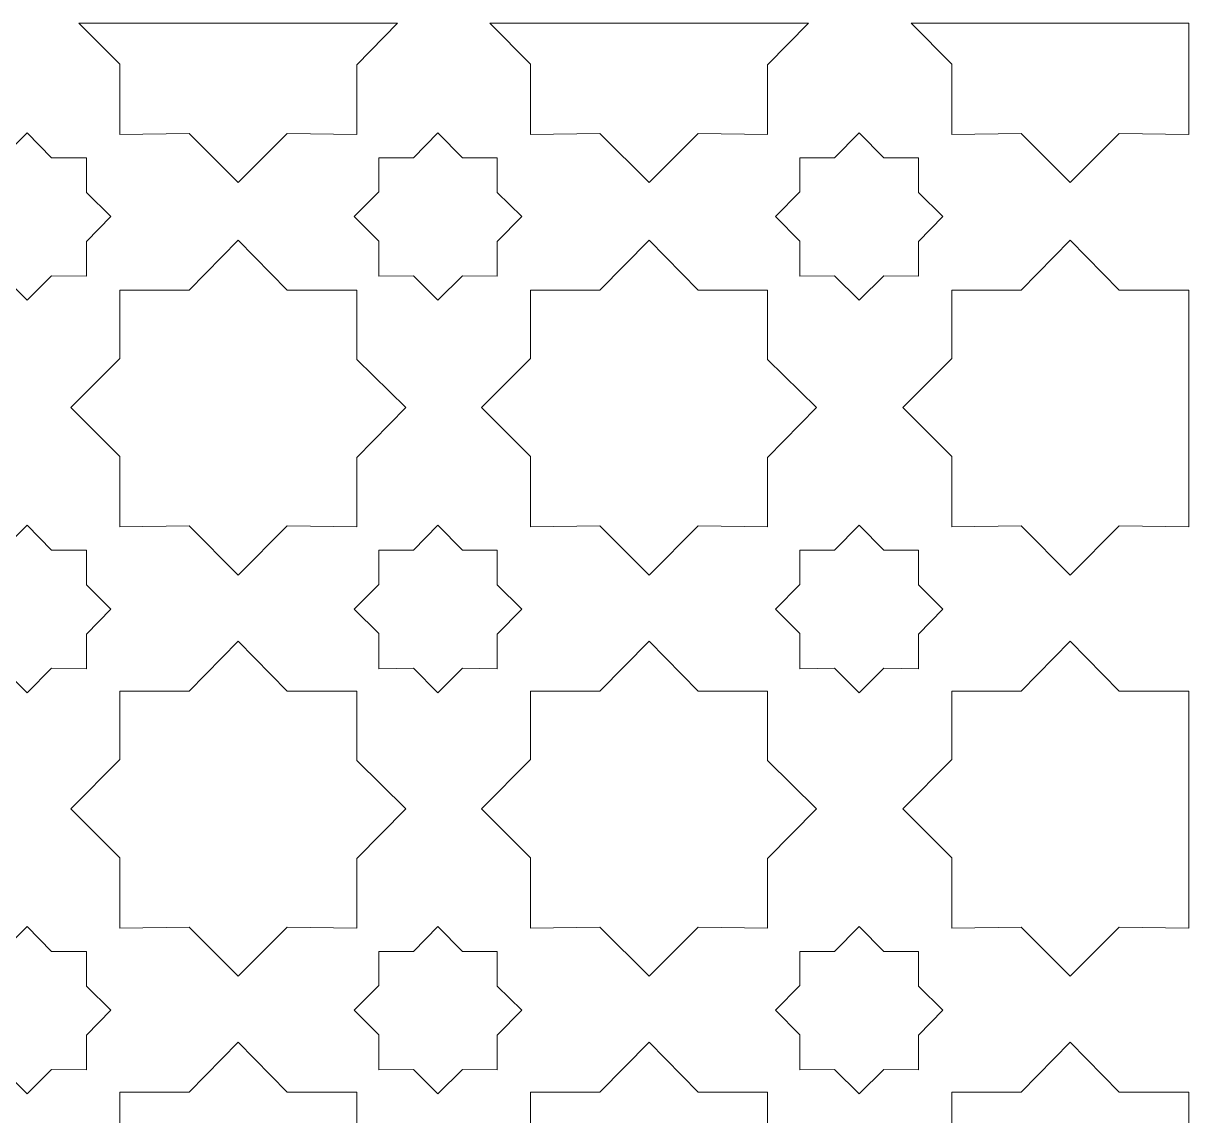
# Model space of a CAD drawing. Header units: centimetres. Extents: x -82 to 82, y -124 to 124.
# Drawn here: x 47.98 to 82.41, y 91.33 to 123.62 of the extents above; entities that cross this region are included whole.
import ezdxf

# ---------------------------------------------------------------- set-up
doc = ezdxf.new("R2010")
doc.units = ezdxf.units.CM
doc.header["$MEASUREMENT"] = 0
doc.layers.add('layer 1', color=7, linetype='Continuous')

msp = doc.modelspace()

# ---------------------------------------------------------------- linework, layer by layer
at = {"layer": 'layer 1', "color": 240, "lineweight": 9}
for points, knots in [([(59.03684, 123.6168), (59.03684, 123.6168), (57.8278, 122.38492), (57.8278, 122.38492), (57.8278, 122.38492), (57.8278, 122.38492), (57.8278, 120.33471), (57.8278, 120.33471), (57.8278, 120.33471), (57.8278, 120.33471), (55.77763, 120.36209), (55.77763, 120.36209), (55.77763, 120.36209), (55.77763, 120.36209), (54.32781, 118.91232), (54.32781, 118.91232), (54.32781, 118.91232), (54.32781, 118.91232), (52.87803, 120.3621), (52.87803, 120.3621), (52.87803, 120.3621), (52.87803, 120.3621), (50.8278, 120.33471), (50.8278, 120.33471), (50.8278, 120.33471), (50.8278, 120.33471), (50.8278, 122.41233), (50.8278, 122.41233), (50.8278, 122.41233), (50.8278, 122.41233), (49.62332, 123.61681), (49.62332, 123.61681), (49.62332, 123.61681), (49.62332, 123.61681), (59.03684, 123.6168), (59.03684, 123.6168)], [0, 0, 0, 0, 0.1, 0.1, 0.1, 0.1, 0.2, 0.2, 0.2, 0.2, 0.3, 0.3, 0.3, 0.3, 0.4, 0.4, 0.4, 0.4, 0.5, 0.5, 0.5, 0.5, 0.6, 0.6, 0.6, 0.6, 0.7, 0.7, 0.7, 0.7, 0.8, 0.8, 0.8, 0.8, 1, 1, 1, 1]), ([(71.17484, 123.6168), (71.17484, 123.6168), (69.9658, 122.38492), (69.9658, 122.38492), (69.9658, 122.38492), (69.9658, 122.38492), (69.9658, 120.33471), (69.9658, 120.33471), (69.9658, 120.33471), (69.9658, 120.33471), (67.91563, 120.36209), (67.91563, 120.36209), (67.91563, 120.36209), (67.91563, 120.36209), (66.46581, 118.91232), (66.46581, 118.91232), (66.46581, 118.91232), (66.46581, 118.91232), (65.01603, 120.3621), (65.01603, 120.3621), (65.01603, 120.3621), (65.01603, 120.3621), (62.9658, 120.33471), (62.9658, 120.33471), (62.9658, 120.33471), (62.9658, 120.33471), (62.9658, 122.41233), (62.9658, 122.41233), (62.9658, 122.41233), (62.9658, 122.41233), (61.76132, 123.6168), (61.76132, 123.6168), (61.76132, 123.6168), (61.76132, 123.6168), (71.17484, 123.6168), (71.17484, 123.6168)], [0, 0, 0, 0, 0.1, 0.1, 0.1, 0.1, 0.2, 0.2, 0.2, 0.2, 0.3, 0.3, 0.3, 0.3, 0.4, 0.4, 0.4, 0.4, 0.5, 0.5, 0.5, 0.5, 0.6, 0.6, 0.6, 0.6, 0.7, 0.7, 0.7, 0.7, 0.8, 0.8, 0.8, 0.8, 1, 1, 1, 1]), ([(82.4118, 120.33471), (82.4118, 120.33471), (80.36163, 120.36209), (80.36163, 120.36209), (80.36163, 120.36209), (80.36163, 120.36209), (78.91181, 118.91232), (78.91181, 118.91232), (78.91181, 118.91232), (78.91181, 118.91232), (77.46203, 120.3621), (77.46203, 120.3621), (77.46203, 120.3621), (77.46203, 120.3621), (75.4118, 120.33471), (75.4118, 120.33471), (75.4118, 120.33471), (75.4118, 120.33471), (75.4118, 122.41233), (75.4118, 122.41233), (75.4118, 122.41233), (75.4118, 122.41233), (74.20731, 123.6168), (74.20731, 123.6168), (74.20731, 123.6168), (74.20731, 123.6168), (82.41139, 123.61612), (82.41139, 123.61612), (82.41139, 123.61612), (82.41139, 123.61612), (82.4118, 120.33471), (82.4118, 120.33471)], [0, 0, 0, 0, 0.11111111, 0.11111111, 0.11111111, 0.11111111, 0.22222222, 0.22222222, 0.22222222, 0.22222222, 0.33333333, 0.33333333, 0.33333333, 0.33333333, 0.44444444, 0.44444444, 0.44444444, 0.44444444, 0.55555556, 0.55555556, 0.55555556, 0.55555556, 0.66666667, 0.66666667, 0.66666667, 0.66666667, 0.77777778, 0.77777778, 0.77777778, 0.77777778, 1, 1, 1, 1]), ([(46.34043, 118.63196), (46.34043, 118.63196), (46.34043, 119.64347), (46.34043, 119.64347), (46.34043, 119.64347), (46.34043, 119.64347), (47.36564, 119.64347), (47.36564, 119.64347), (47.36564, 119.64347), (47.36564, 119.64347), (48.09052, 120.38206), (48.09052, 120.38206), (48.09052, 120.38206), (48.09052, 120.38206), (48.81542, 119.64347), (48.81542, 119.64347), (48.81542, 119.64347), (48.81542, 119.64347), (49.84061, 119.64347), (49.84061, 119.64347), (49.84061, 119.64347), (49.84061, 119.64347), (49.84061, 118.61828), (49.84061, 118.61828), (49.84061, 118.61828), (49.84061, 118.61828), (50.56553, 117.90706), (50.56553, 117.90706), (50.56553, 117.90706), (50.56553, 117.90706), (49.84061, 117.16845), (49.84061, 117.16845), (49.84061, 117.16845), (49.84061, 117.16845), (49.84061, 116.14329), (49.84061, 116.14329), (49.84061, 116.14329), (49.84061, 116.14329), (48.81547, 116.15698), (48.81547, 116.15698), (48.81547, 116.15698), (48.81547, 116.15698), (48.09052, 115.43206), (48.09052, 115.43206), (48.09052, 115.43206), (48.09052, 115.43206), (47.3656, 116.15699), (47.3656, 116.15699), (47.3656, 116.15699), (47.3656, 116.15699), (46.34043, 116.14329), (46.34043, 116.14329), (46.34043, 116.14329), (46.34043, 116.14329), (46.34043, 117.18216), (46.34043, 117.18216), (46.34043, 117.18216), (46.34043, 117.18216), (45.61553, 117.90706), (45.61553, 117.90706), (45.61553, 117.90706), (45.61553, 117.90706), (46.34043, 118.63196), (46.34043, 118.63196)], [0, 0, 0, 0, 0.05882353, 0.05882353, 0.05882353, 0.05882353, 0.11764706, 0.11764706, 0.11764706, 0.11764706, 0.17647059, 0.17647059, 0.17647059, 0.17647059, 0.23529412, 0.23529412, 0.23529412, 0.23529412, 0.29411765, 0.29411765, 0.29411765, 0.29411765, 0.35294118, 0.35294118, 0.35294118, 0.35294118, 0.41176471, 0.41176471, 0.41176471, 0.41176471, 0.47058824, 0.47058824, 0.47058824, 0.47058824, 0.52941176, 0.52941176, 0.52941176, 0.52941176, 0.58823529, 0.58823529, 0.58823529, 0.58823529, 0.64705882, 0.64705882, 0.64705882, 0.64705882, 0.70588235, 0.70588235, 0.70588235, 0.70588235, 0.76470588, 0.76470588, 0.76470588, 0.76470588, 0.82352941, 0.82352941, 0.82352941, 0.82352941, 0.88235294, 0.88235294, 0.88235294, 0.88235294, 1, 1, 1, 1]), ([(58.47843, 118.63196), (58.47843, 118.63196), (58.47843, 119.64347), (58.47843, 119.64347), (58.47843, 119.64347), (58.47843, 119.64347), (59.50364, 119.64347), (59.50364, 119.64347), (59.50364, 119.64347), (59.50364, 119.64347), (60.22852, 120.38206), (60.22852, 120.38206), (60.22852, 120.38206), (60.22852, 120.38206), (60.95342, 119.64347), (60.95342, 119.64347), (60.95342, 119.64347), (60.95342, 119.64347), (61.97861, 119.64347), (61.97861, 119.64347), (61.97861, 119.64347), (61.97861, 119.64347), (61.97861, 118.61828), (61.97861, 118.61828), (61.97861, 118.61828), (61.97861, 118.61828), (62.70353, 117.90706), (62.70353, 117.90706), (62.70353, 117.90706), (62.70353, 117.90706), (61.97861, 117.16845), (61.97861, 117.16845), (61.97861, 117.16845), (61.97861, 117.16845), (61.97861, 116.14329), (61.97861, 116.14329), (61.97861, 116.14329), (61.97861, 116.14329), (60.95347, 116.15698), (60.95347, 116.15698), (60.95347, 116.15698), (60.95347, 116.15698), (60.22852, 115.43206), (60.22852, 115.43206), (60.22852, 115.43206), (60.22852, 115.43206), (59.5036, 116.15699), (59.5036, 116.15699), (59.5036, 116.15699), (59.5036, 116.15699), (58.47843, 116.14329), (58.47843, 116.14329), (58.47843, 116.14329), (58.47843, 116.14329), (58.47843, 117.18216), (58.47843, 117.18216), (58.47843, 117.18216), (58.47843, 117.18216), (57.75353, 117.90706), (57.75353, 117.90706), (57.75353, 117.90706), (57.75353, 117.90706), (58.47843, 118.63196), (58.47843, 118.63196)], [0, 0, 0, 0, 0.05882353, 0.05882353, 0.05882353, 0.05882353, 0.11764706, 0.11764706, 0.11764706, 0.11764706, 0.17647059, 0.17647059, 0.17647059, 0.17647059, 0.23529412, 0.23529412, 0.23529412, 0.23529412, 0.29411765, 0.29411765, 0.29411765, 0.29411765, 0.35294118, 0.35294118, 0.35294118, 0.35294118, 0.41176471, 0.41176471, 0.41176471, 0.41176471, 0.47058824, 0.47058824, 0.47058824, 0.47058824, 0.52941176, 0.52941176, 0.52941176, 0.52941176, 0.58823529, 0.58823529, 0.58823529, 0.58823529, 0.64705882, 0.64705882, 0.64705882, 0.64705882, 0.70588235, 0.70588235, 0.70588235, 0.70588235, 0.76470588, 0.76470588, 0.76470588, 0.76470588, 0.82352941, 0.82352941, 0.82352941, 0.82352941, 0.88235294, 0.88235294, 0.88235294, 0.88235294, 1, 1, 1, 1]), ([(70.92443, 118.63196), (70.92443, 118.63196), (70.92443, 119.64347), (70.92443, 119.64347), (70.92443, 119.64347), (70.92443, 119.64347), (71.94964, 119.64347), (71.94964, 119.64347), (71.94964, 119.64347), (71.94964, 119.64347), (72.67452, 120.38206), (72.67452, 120.38206), (72.67452, 120.38206), (72.67452, 120.38206), (73.39942, 119.64347), (73.39942, 119.64347), (73.39942, 119.64347), (73.39942, 119.64347), (74.42461, 119.64347), (74.42461, 119.64347), (74.42461, 119.64347), (74.42461, 119.64347), (74.42461, 118.61828), (74.42461, 118.61828), (74.42461, 118.61828), (74.42461, 118.61828), (75.14953, 117.90706), (75.14953, 117.90706), (75.14953, 117.90706), (75.14953, 117.90706), (74.42461, 117.16845), (74.42461, 117.16845), (74.42461, 117.16845), (74.42461, 117.16845), (74.42461, 116.14329), (74.42461, 116.14329), (74.42461, 116.14329), (74.42461, 116.14329), (73.39947, 116.15698), (73.39947, 116.15698), (73.39947, 116.15698), (73.39947, 116.15698), (72.67452, 115.43206), (72.67452, 115.43206), (72.67452, 115.43206), (72.67452, 115.43206), (71.9496, 116.15699), (71.9496, 116.15699), (71.9496, 116.15699), (71.9496, 116.15699), (70.92443, 116.14329), (70.92443, 116.14329), (70.92443, 116.14329), (70.92443, 116.14329), (70.92443, 117.18216), (70.92443, 117.18216), (70.92443, 117.18216), (70.92443, 117.18216), (70.19953, 117.90706), (70.19953, 117.90706), (70.19953, 117.90706), (70.19953, 117.90706), (70.92443, 118.63196), (70.92443, 118.63196)], [0, 0, 0, 0, 0.05882353, 0.05882353, 0.05882353, 0.05882353, 0.11764706, 0.11764706, 0.11764706, 0.11764706, 0.17647059, 0.17647059, 0.17647059, 0.17647059, 0.23529412, 0.23529412, 0.23529412, 0.23529412, 0.29411765, 0.29411765, 0.29411765, 0.29411765, 0.35294118, 0.35294118, 0.35294118, 0.35294118, 0.41176471, 0.41176471, 0.41176471, 0.41176471, 0.47058824, 0.47058824, 0.47058824, 0.47058824, 0.52941176, 0.52941176, 0.52941176, 0.52941176, 0.58823529, 0.58823529, 0.58823529, 0.58823529, 0.64705882, 0.64705882, 0.64705882, 0.64705882, 0.70588235, 0.70588235, 0.70588235, 0.70588235, 0.76470588, 0.76470588, 0.76470588, 0.76470588, 0.82352941, 0.82352941, 0.82352941, 0.82352941, 0.88235294, 0.88235294, 0.88235294, 0.88235294, 1, 1, 1, 1]), ([(50.82781, 113.71009), (50.82781, 113.71009), (50.8278, 115.73301), (50.8278, 115.73301), (50.8278, 115.73301), (50.8278, 115.73301), (52.87811, 115.73301), (52.87811, 115.73301), (52.87811, 115.73301), (52.87811, 115.73301), (54.32781, 117.21011), (54.32781, 117.21011), (54.32781, 117.21011), (54.32781, 117.21011), (55.77752, 115.73301), (55.77752, 115.73301), (55.77752, 115.73301), (55.77752, 115.73301), (57.8278, 115.73301), (57.8278, 115.73301), (57.8278, 115.73301), (57.8278, 115.73301), (57.8278, 113.68273), (57.8278, 113.68273), (57.8278, 113.68273), (57.8278, 113.68273), (59.27756, 112.26036), (59.27756, 112.26036), (59.27756, 112.26036), (59.27756, 112.26036), (57.8278, 110.78322), (57.8278, 110.78322), (57.8278, 110.78322), (57.8278, 110.78322), (57.8278, 108.73301), (57.8278, 108.73301), (57.8278, 108.73301), (57.8278, 108.73301), (55.77763, 108.76039), (55.77763, 108.76039), (55.77763, 108.76039), (55.77763, 108.76039), (54.32781, 107.31062), (54.32781, 107.31062), (54.32781, 107.31062), (54.32781, 107.31062), (52.87803, 108.7604), (52.87803, 108.7604), (52.87803, 108.7604), (52.87803, 108.7604), (50.8278, 108.73301), (50.8278, 108.73301), (50.8278, 108.73301), (50.8278, 108.73301), (50.8278, 110.81063), (50.8278, 110.81063), (50.8278, 110.81063), (50.8278, 110.81063), (49.37807, 112.26036), (49.37807, 112.26036), (49.37807, 112.26036), (49.37807, 112.26036), (50.82781, 113.71009), (50.82781, 113.71009)], [0, 0, 0, 0, 0.05882353, 0.05882353, 0.05882353, 0.05882353, 0.11764706, 0.11764706, 0.11764706, 0.11764706, 0.17647059, 0.17647059, 0.17647059, 0.17647059, 0.23529412, 0.23529412, 0.23529412, 0.23529412, 0.29411765, 0.29411765, 0.29411765, 0.29411765, 0.35294118, 0.35294118, 0.35294118, 0.35294118, 0.41176471, 0.41176471, 0.41176471, 0.41176471, 0.47058824, 0.47058824, 0.47058824, 0.47058824, 0.52941176, 0.52941176, 0.52941176, 0.52941176, 0.58823529, 0.58823529, 0.58823529, 0.58823529, 0.64705882, 0.64705882, 0.64705882, 0.64705882, 0.70588235, 0.70588235, 0.70588235, 0.70588235, 0.76470588, 0.76470588, 0.76470588, 0.76470588, 0.82352941, 0.82352941, 0.82352941, 0.82352941, 0.88235294, 0.88235294, 0.88235294, 0.88235294, 1, 1, 1, 1]), ([(62.96581, 113.71009), (62.96581, 113.71009), (62.9658, 115.73301), (62.9658, 115.73301), (62.9658, 115.73301), (62.9658, 115.73301), (65.01611, 115.73301), (65.01611, 115.73301), (65.01611, 115.73301), (65.01611, 115.73301), (66.46581, 117.21011), (66.46581, 117.21011), (66.46581, 117.21011), (66.46581, 117.21011), (67.91552, 115.73301), (67.91552, 115.73301), (67.91552, 115.73301), (67.91552, 115.73301), (69.9658, 115.73301), (69.9658, 115.73301), (69.9658, 115.73301), (69.9658, 115.73301), (69.9658, 113.68273), (69.9658, 113.68273), (69.9658, 113.68273), (69.9658, 113.68273), (71.41556, 112.26036), (71.41556, 112.26036), (71.41556, 112.26036), (71.41556, 112.26036), (69.9658, 110.78322), (69.9658, 110.78322), (69.9658, 110.78322), (69.9658, 110.78322), (69.9658, 108.73301), (69.9658, 108.73301), (69.9658, 108.73301), (69.9658, 108.73301), (67.91563, 108.76039), (67.91563, 108.76039), (67.91563, 108.76039), (67.91563, 108.76039), (66.46581, 107.31062), (66.46581, 107.31062), (66.46581, 107.31062), (66.46581, 107.31062), (65.01603, 108.7604), (65.01603, 108.7604), (65.01603, 108.7604), (65.01603, 108.7604), (62.9658, 108.73301), (62.9658, 108.73301), (62.9658, 108.73301), (62.9658, 108.73301), (62.9658, 110.81063), (62.9658, 110.81063), (62.9658, 110.81063), (62.9658, 110.81063), (61.51607, 112.26036), (61.51607, 112.26036), (61.51607, 112.26036), (61.51607, 112.26036), (62.96581, 113.71009), (62.96581, 113.71009)], [0, 0, 0, 0, 0.05882353, 0.05882353, 0.05882353, 0.05882353, 0.11764706, 0.11764706, 0.11764706, 0.11764706, 0.17647059, 0.17647059, 0.17647059, 0.17647059, 0.23529412, 0.23529412, 0.23529412, 0.23529412, 0.29411765, 0.29411765, 0.29411765, 0.29411765, 0.35294118, 0.35294118, 0.35294118, 0.35294118, 0.41176471, 0.41176471, 0.41176471, 0.41176471, 0.47058824, 0.47058824, 0.47058824, 0.47058824, 0.52941176, 0.52941176, 0.52941176, 0.52941176, 0.58823529, 0.58823529, 0.58823529, 0.58823529, 0.64705882, 0.64705882, 0.64705882, 0.64705882, 0.70588235, 0.70588235, 0.70588235, 0.70588235, 0.76470588, 0.76470588, 0.76470588, 0.76470588, 0.82352941, 0.82352941, 0.82352941, 0.82352941, 0.88235294, 0.88235294, 0.88235294, 0.88235294, 1, 1, 1, 1]), ([(82.4118, 108.73301), (82.4118, 108.73301), (80.36163, 108.76039), (80.36163, 108.76039), (80.36163, 108.76039), (80.36163, 108.76039), (78.91181, 107.31062), (78.91181, 107.31062), (78.91181, 107.31062), (78.91181, 107.31062), (77.46203, 108.7604), (77.46203, 108.7604), (77.46203, 108.7604), (77.46203, 108.7604), (75.4118, 108.73301), (75.4118, 108.73301), (75.4118, 108.73301), (75.4118, 108.73301), (75.4118, 110.81063), (75.4118, 110.81063), (75.4118, 110.81063), (75.4118, 110.81063), (73.96207, 112.26036), (73.96207, 112.26036), (73.96207, 112.26036), (73.96207, 112.26036), (75.41181, 113.71009), (75.41181, 113.71009), (75.41181, 113.71009), (75.41181, 113.71009), (75.4118, 115.73301), (75.4118, 115.73301), (75.4118, 115.73301), (75.4118, 115.73301), (77.46211, 115.73301), (77.46211, 115.73301), (77.46211, 115.73301), (77.46211, 115.73301), (78.91181, 117.21011), (78.91181, 117.21011), (78.91181, 117.21011), (78.91181, 117.21011), (80.36152, 115.73301), (80.36152, 115.73301), (80.36152, 115.73301), (80.36152, 115.73301), (82.4118, 115.73301), (82.4118, 115.73301), (82.4118, 115.73301), (82.4118, 115.73301), (82.4118, 108.73301), (82.4118, 108.73301)], [0, 0, 0, 0, 0.07142857, 0.07142857, 0.07142857, 0.07142857, 0.14285714, 0.14285714, 0.14285714, 0.14285714, 0.21428571, 0.21428571, 0.21428571, 0.21428571, 0.28571429, 0.28571429, 0.28571429, 0.28571429, 0.35714286, 0.35714286, 0.35714286, 0.35714286, 0.42857143, 0.42857143, 0.42857143, 0.42857143, 0.5, 0.5, 0.5, 0.5, 0.57142857, 0.57142857, 0.57142857, 0.57142857, 0.64285714, 0.64285714, 0.64285714, 0.64285714, 0.71428571, 0.71428571, 0.71428571, 0.71428571, 0.78571429, 0.78571429, 0.78571429, 0.78571429, 0.85714286, 0.85714286, 0.85714286, 0.85714286, 1, 1, 1, 1]), ([(46.34043, 107.03026), (46.34043, 107.03026), (46.34043, 108.04177), (46.34043, 108.04177), (46.34043, 108.04177), (46.34043, 108.04177), (47.36564, 108.04177), (47.36564, 108.04177), (47.36564, 108.04177), (47.36564, 108.04177), (48.09052, 108.78036), (48.09052, 108.78036), (48.09052, 108.78036), (48.09052, 108.78036), (48.81542, 108.04177), (48.81542, 108.04177), (48.81542, 108.04177), (48.81542, 108.04177), (49.84061, 108.04177), (49.84061, 108.04177), (49.84061, 108.04177), (49.84061, 108.04177), (49.84061, 107.01658), (49.84061, 107.01658), (49.84061, 107.01658), (49.84061, 107.01658), (50.56553, 106.30536), (50.56553, 106.30536), (50.56553, 106.30536), (50.56553, 106.30536), (49.84061, 105.56675), (49.84061, 105.56675), (49.84061, 105.56675), (49.84061, 105.56675), (49.84061, 104.54159), (49.84061, 104.54159), (49.84061, 104.54159), (49.84061, 104.54159), (48.81547, 104.55528), (48.81547, 104.55528), (48.81547, 104.55528), (48.81547, 104.55528), (48.09052, 103.83036), (48.09052, 103.83036), (48.09052, 103.83036), (48.09052, 103.83036), (47.3656, 104.55529), (47.3656, 104.55529), (47.3656, 104.55529), (47.3656, 104.55529), (46.34043, 104.54159), (46.34043, 104.54159), (46.34043, 104.54159), (46.34043, 104.54159), (46.34043, 105.58046), (46.34043, 105.58046), (46.34043, 105.58046), (46.34043, 105.58046), (45.61553, 106.30536), (45.61553, 106.30536), (45.61553, 106.30536), (45.61553, 106.30536), (46.34043, 107.03026), (46.34043, 107.03026)], [0, 0, 0, 0, 0.05882353, 0.05882353, 0.05882353, 0.05882353, 0.11764706, 0.11764706, 0.11764706, 0.11764706, 0.17647059, 0.17647059, 0.17647059, 0.17647059, 0.23529412, 0.23529412, 0.23529412, 0.23529412, 0.29411765, 0.29411765, 0.29411765, 0.29411765, 0.35294118, 0.35294118, 0.35294118, 0.35294118, 0.41176471, 0.41176471, 0.41176471, 0.41176471, 0.47058824, 0.47058824, 0.47058824, 0.47058824, 0.52941176, 0.52941176, 0.52941176, 0.52941176, 0.58823529, 0.58823529, 0.58823529, 0.58823529, 0.64705882, 0.64705882, 0.64705882, 0.64705882, 0.70588235, 0.70588235, 0.70588235, 0.70588235, 0.76470588, 0.76470588, 0.76470588, 0.76470588, 0.82352941, 0.82352941, 0.82352941, 0.82352941, 0.88235294, 0.88235294, 0.88235294, 0.88235294, 1, 1, 1, 1]), ([(58.47843, 107.03026), (58.47843, 107.03026), (58.47843, 108.04177), (58.47843, 108.04177), (58.47843, 108.04177), (58.47843, 108.04177), (59.50364, 108.04177), (59.50364, 108.04177), (59.50364, 108.04177), (59.50364, 108.04177), (60.22852, 108.78036), (60.22852, 108.78036), (60.22852, 108.78036), (60.22852, 108.78036), (60.95342, 108.04177), (60.95342, 108.04177), (60.95342, 108.04177), (60.95342, 108.04177), (61.97861, 108.04177), (61.97861, 108.04177), (61.97861, 108.04177), (61.97861, 108.04177), (61.97861, 107.01658), (61.97861, 107.01658), (61.97861, 107.01658), (61.97861, 107.01658), (62.70353, 106.30536), (62.70353, 106.30536), (62.70353, 106.30536), (62.70353, 106.30536), (61.97861, 105.56675), (61.97861, 105.56675), (61.97861, 105.56675), (61.97861, 105.56675), (61.97861, 104.54159), (61.97861, 104.54159), (61.97861, 104.54159), (61.97861, 104.54159), (60.95347, 104.55528), (60.95347, 104.55528), (60.95347, 104.55528), (60.95347, 104.55528), (60.22852, 103.83036), (60.22852, 103.83036), (60.22852, 103.83036), (60.22852, 103.83036), (59.5036, 104.55529), (59.5036, 104.55529), (59.5036, 104.55529), (59.5036, 104.55529), (58.47843, 104.54159), (58.47843, 104.54159), (58.47843, 104.54159), (58.47843, 104.54159), (58.47843, 105.58046), (58.47843, 105.58046), (58.47843, 105.58046), (58.47843, 105.58046), (57.75353, 106.30536), (57.75353, 106.30536), (57.75353, 106.30536), (57.75353, 106.30536), (58.47843, 107.03026), (58.47843, 107.03026)], [0, 0, 0, 0, 0.05882353, 0.05882353, 0.05882353, 0.05882353, 0.11764706, 0.11764706, 0.11764706, 0.11764706, 0.17647059, 0.17647059, 0.17647059, 0.17647059, 0.23529412, 0.23529412, 0.23529412, 0.23529412, 0.29411765, 0.29411765, 0.29411765, 0.29411765, 0.35294118, 0.35294118, 0.35294118, 0.35294118, 0.41176471, 0.41176471, 0.41176471, 0.41176471, 0.47058824, 0.47058824, 0.47058824, 0.47058824, 0.52941176, 0.52941176, 0.52941176, 0.52941176, 0.58823529, 0.58823529, 0.58823529, 0.58823529, 0.64705882, 0.64705882, 0.64705882, 0.64705882, 0.70588235, 0.70588235, 0.70588235, 0.70588235, 0.76470588, 0.76470588, 0.76470588, 0.76470588, 0.82352941, 0.82352941, 0.82352941, 0.82352941, 0.88235294, 0.88235294, 0.88235294, 0.88235294, 1, 1, 1, 1]), ([(70.92443, 107.03026), (70.92443, 107.03026), (70.92443, 108.04177), (70.92443, 108.04177), (70.92443, 108.04177), (70.92443, 108.04177), (71.94964, 108.04177), (71.94964, 108.04177), (71.94964, 108.04177), (71.94964, 108.04177), (72.67452, 108.78036), (72.67452, 108.78036), (72.67452, 108.78036), (72.67452, 108.78036), (73.39942, 108.04177), (73.39942, 108.04177), (73.39942, 108.04177), (73.39942, 108.04177), (74.42461, 108.04177), (74.42461, 108.04177), (74.42461, 108.04177), (74.42461, 108.04177), (74.42461, 107.01658), (74.42461, 107.01658), (74.42461, 107.01658), (74.42461, 107.01658), (75.14953, 106.30536), (75.14953, 106.30536), (75.14953, 106.30536), (75.14953, 106.30536), (74.42461, 105.56675), (74.42461, 105.56675), (74.42461, 105.56675), (74.42461, 105.56675), (74.42461, 104.54159), (74.42461, 104.54159), (74.42461, 104.54159), (74.42461, 104.54159), (73.39947, 104.55528), (73.39947, 104.55528), (73.39947, 104.55528), (73.39947, 104.55528), (72.67452, 103.83036), (72.67452, 103.83036), (72.67452, 103.83036), (72.67452, 103.83036), (71.9496, 104.55529), (71.9496, 104.55529), (71.9496, 104.55529), (71.9496, 104.55529), (70.92443, 104.54159), (70.92443, 104.54159), (70.92443, 104.54159), (70.92443, 104.54159), (70.92443, 105.58046), (70.92443, 105.58046), (70.92443, 105.58046), (70.92443, 105.58046), (70.19953, 106.30536), (70.19953, 106.30536), (70.19953, 106.30536), (70.19953, 106.30536), (70.92443, 107.03026), (70.92443, 107.03026)], [0, 0, 0, 0, 0.05882353, 0.05882353, 0.05882353, 0.05882353, 0.11764706, 0.11764706, 0.11764706, 0.11764706, 0.17647059, 0.17647059, 0.17647059, 0.17647059, 0.23529412, 0.23529412, 0.23529412, 0.23529412, 0.29411765, 0.29411765, 0.29411765, 0.29411765, 0.35294118, 0.35294118, 0.35294118, 0.35294118, 0.41176471, 0.41176471, 0.41176471, 0.41176471, 0.47058824, 0.47058824, 0.47058824, 0.47058824, 0.52941176, 0.52941176, 0.52941176, 0.52941176, 0.58823529, 0.58823529, 0.58823529, 0.58823529, 0.64705882, 0.64705882, 0.64705882, 0.64705882, 0.70588235, 0.70588235, 0.70588235, 0.70588235, 0.76470588, 0.76470588, 0.76470588, 0.76470588, 0.82352941, 0.82352941, 0.82352941, 0.82352941, 0.88235294, 0.88235294, 0.88235294, 0.88235294, 1, 1, 1, 1]), ([(50.82781, 101.85439), (50.82781, 101.85439), (50.8278, 103.87731), (50.8278, 103.87731), (50.8278, 103.87731), (50.8278, 103.87731), (52.87811, 103.87731), (52.87811, 103.87731), (52.87811, 103.87731), (52.87811, 103.87731), (54.32781, 105.35441), (54.32781, 105.35441), (54.32781, 105.35441), (54.32781, 105.35441), (55.77752, 103.87731), (55.77752, 103.87731), (55.77752, 103.87731), (55.77752, 103.87731), (57.8278, 103.87731), (57.8278, 103.87731), (57.8278, 103.87731), (57.8278, 103.87731), (57.8278, 101.82703), (57.8278, 101.82703), (57.8278, 101.82703), (57.8278, 101.82703), (59.27756, 100.40466), (59.27756, 100.40466), (59.27756, 100.40466), (59.27756, 100.40466), (57.8278, 98.92752), (57.8278, 98.92752), (57.8278, 98.92752), (57.8278, 98.92752), (57.8278, 96.87731), (57.8278, 96.87731), (57.8278, 96.87731), (57.8278, 96.87731), (55.77763, 96.90469), (55.77763, 96.90469), (55.77763, 96.90469), (55.77763, 96.90469), (54.32781, 95.45492), (54.32781, 95.45492), (54.32781, 95.45492), (54.32781, 95.45492), (52.87803, 96.9047), (52.87803, 96.9047), (52.87803, 96.9047), (52.87803, 96.9047), (50.8278, 96.87731), (50.8278, 96.87731), (50.8278, 96.87731), (50.8278, 96.87731), (50.8278, 98.95493), (50.8278, 98.95493), (50.8278, 98.95493), (50.8278, 98.95493), (49.37807, 100.40466), (49.37807, 100.40466), (49.37807, 100.40466), (49.37807, 100.40466), (50.82781, 101.85439), (50.82781, 101.85439)], [0, 0, 0, 0, 0.05882353, 0.05882353, 0.05882353, 0.05882353, 0.11764706, 0.11764706, 0.11764706, 0.11764706, 0.17647059, 0.17647059, 0.17647059, 0.17647059, 0.23529412, 0.23529412, 0.23529412, 0.23529412, 0.29411765, 0.29411765, 0.29411765, 0.29411765, 0.35294118, 0.35294118, 0.35294118, 0.35294118, 0.41176471, 0.41176471, 0.41176471, 0.41176471, 0.47058824, 0.47058824, 0.47058824, 0.47058824, 0.52941176, 0.52941176, 0.52941176, 0.52941176, 0.58823529, 0.58823529, 0.58823529, 0.58823529, 0.64705882, 0.64705882, 0.64705882, 0.64705882, 0.70588235, 0.70588235, 0.70588235, 0.70588235, 0.76470588, 0.76470588, 0.76470588, 0.76470588, 0.82352941, 0.82352941, 0.82352941, 0.82352941, 0.88235294, 0.88235294, 0.88235294, 0.88235294, 1, 1, 1, 1]), ([(62.96581, 101.85439), (62.96581, 101.85439), (62.9658, 103.87731), (62.9658, 103.87731), (62.9658, 103.87731), (62.9658, 103.87731), (65.01611, 103.87731), (65.01611, 103.87731), (65.01611, 103.87731), (65.01611, 103.87731), (66.46581, 105.35441), (66.46581, 105.35441), (66.46581, 105.35441), (66.46581, 105.35441), (67.91552, 103.87731), (67.91552, 103.87731), (67.91552, 103.87731), (67.91552, 103.87731), (69.9658, 103.87731), (69.9658, 103.87731), (69.9658, 103.87731), (69.9658, 103.87731), (69.9658, 101.82703), (69.9658, 101.82703), (69.9658, 101.82703), (69.9658, 101.82703), (71.41556, 100.40466), (71.41556, 100.40466), (71.41556, 100.40466), (71.41556, 100.40466), (69.9658, 98.92752), (69.9658, 98.92752), (69.9658, 98.92752), (69.9658, 98.92752), (69.9658, 96.87731), (69.9658, 96.87731), (69.9658, 96.87731), (69.9658, 96.87731), (67.91563, 96.90469), (67.91563, 96.90469), (67.91563, 96.90469), (67.91563, 96.90469), (66.46581, 95.45492), (66.46581, 95.45492), (66.46581, 95.45492), (66.46581, 95.45492), (65.01603, 96.9047), (65.01603, 96.9047), (65.01603, 96.9047), (65.01603, 96.9047), (62.9658, 96.87731), (62.9658, 96.87731), (62.9658, 96.87731), (62.9658, 96.87731), (62.9658, 98.95493), (62.9658, 98.95493), (62.9658, 98.95493), (62.9658, 98.95493), (61.51607, 100.40466), (61.51607, 100.40466), (61.51607, 100.40466), (61.51607, 100.40466), (62.96581, 101.85439), (62.96581, 101.85439)], [0, 0, 0, 0, 0.05882353, 0.05882353, 0.05882353, 0.05882353, 0.11764706, 0.11764706, 0.11764706, 0.11764706, 0.17647059, 0.17647059, 0.17647059, 0.17647059, 0.23529412, 0.23529412, 0.23529412, 0.23529412, 0.29411765, 0.29411765, 0.29411765, 0.29411765, 0.35294118, 0.35294118, 0.35294118, 0.35294118, 0.41176471, 0.41176471, 0.41176471, 0.41176471, 0.47058824, 0.47058824, 0.47058824, 0.47058824, 0.52941176, 0.52941176, 0.52941176, 0.52941176, 0.58823529, 0.58823529, 0.58823529, 0.58823529, 0.64705882, 0.64705882, 0.64705882, 0.64705882, 0.70588235, 0.70588235, 0.70588235, 0.70588235, 0.76470588, 0.76470588, 0.76470588, 0.76470588, 0.82352941, 0.82352941, 0.82352941, 0.82352941, 0.88235294, 0.88235294, 0.88235294, 0.88235294, 1, 1, 1, 1]), ([(82.4118, 96.87731), (82.4118, 96.87731), (80.36163, 96.90469), (80.36163, 96.90469), (80.36163, 96.90469), (80.36163, 96.90469), (78.91181, 95.45492), (78.91181, 95.45492), (78.91181, 95.45492), (78.91181, 95.45492), (77.46203, 96.9047), (77.46203, 96.9047), (77.46203, 96.9047), (77.46203, 96.9047), (75.4118, 96.87731), (75.4118, 96.87731), (75.4118, 96.87731), (75.4118, 96.87731), (75.4118, 98.95493), (75.4118, 98.95493), (75.4118, 98.95493), (75.4118, 98.95493), (73.96207, 100.40466), (73.96207, 100.40466), (73.96207, 100.40466), (73.96207, 100.40466), (75.41181, 101.85439), (75.41181, 101.85439), (75.41181, 101.85439), (75.41181, 101.85439), (75.4118, 103.87731), (75.4118, 103.87731), (75.4118, 103.87731), (75.4118, 103.87731), (77.46211, 103.87731), (77.46211, 103.87731), (77.46211, 103.87731), (77.46211, 103.87731), (78.91181, 105.35441), (78.91181, 105.35441), (78.91181, 105.35441), (78.91181, 105.35441), (80.36152, 103.87731), (80.36152, 103.87731), (80.36152, 103.87731), (80.36152, 103.87731), (82.4118, 103.87731), (82.4118, 103.87731), (82.4118, 103.87731), (82.4118, 103.87731), (82.4118, 96.87731), (82.4118, 96.87731)], [0, 0, 0, 0, 0.07142857, 0.07142857, 0.07142857, 0.07142857, 0.14285714, 0.14285714, 0.14285714, 0.14285714, 0.21428571, 0.21428571, 0.21428571, 0.21428571, 0.28571429, 0.28571429, 0.28571429, 0.28571429, 0.35714286, 0.35714286, 0.35714286, 0.35714286, 0.42857143, 0.42857143, 0.42857143, 0.42857143, 0.5, 0.5, 0.5, 0.5, 0.57142857, 0.57142857, 0.57142857, 0.57142857, 0.64285714, 0.64285714, 0.64285714, 0.64285714, 0.71428571, 0.71428571, 0.71428571, 0.71428571, 0.78571429, 0.78571429, 0.78571429, 0.78571429, 0.85714286, 0.85714286, 0.85714286, 0.85714286, 1, 1, 1, 1]), ([(46.34043, 95.17456), (46.34043, 95.17456), (46.34043, 96.18607), (46.34043, 96.18607), (46.34043, 96.18607), (46.34043, 96.18607), (47.36564, 96.18607), (47.36564, 96.18607), (47.36564, 96.18607), (47.36564, 96.18607), (48.09052, 96.92466), (48.09052, 96.92466), (48.09052, 96.92466), (48.09052, 96.92466), (48.81542, 96.18607), (48.81542, 96.18607), (48.81542, 96.18607), (48.81542, 96.18607), (49.84061, 96.18607), (49.84061, 96.18607), (49.84061, 96.18607), (49.84061, 96.18607), (49.84061, 95.16088), (49.84061, 95.16088), (49.84061, 95.16088), (49.84061, 95.16088), (50.56553, 94.44966), (50.56553, 94.44966), (50.56553, 94.44966), (50.56553, 94.44966), (49.84061, 93.71105), (49.84061, 93.71105), (49.84061, 93.71105), (49.84061, 93.71105), (49.84061, 92.68589), (49.84061, 92.68589), (49.84061, 92.68589), (49.84061, 92.68589), (48.81547, 92.69958), (48.81547, 92.69958), (48.81547, 92.69958), (48.81547, 92.69958), (48.09052, 91.97466), (48.09052, 91.97466), (48.09052, 91.97466), (48.09052, 91.97466), (47.3656, 92.69959), (47.3656, 92.69959), (47.3656, 92.69959), (47.3656, 92.69959), (46.34043, 92.68589), (46.34043, 92.68589), (46.34043, 92.68589), (46.34043, 92.68589), (46.34043, 93.72476), (46.34043, 93.72476), (46.34043, 93.72476), (46.34043, 93.72476), (45.61553, 94.44966), (45.61553, 94.44966), (45.61553, 94.44966), (45.61553, 94.44966), (46.34043, 95.17456), (46.34043, 95.17456)], [0, 0, 0, 0, 0.05882353, 0.05882353, 0.05882353, 0.05882353, 0.11764706, 0.11764706, 0.11764706, 0.11764706, 0.17647059, 0.17647059, 0.17647059, 0.17647059, 0.23529412, 0.23529412, 0.23529412, 0.23529412, 0.29411765, 0.29411765, 0.29411765, 0.29411765, 0.35294118, 0.35294118, 0.35294118, 0.35294118, 0.41176471, 0.41176471, 0.41176471, 0.41176471, 0.47058824, 0.47058824, 0.47058824, 0.47058824, 0.52941176, 0.52941176, 0.52941176, 0.52941176, 0.58823529, 0.58823529, 0.58823529, 0.58823529, 0.64705882, 0.64705882, 0.64705882, 0.64705882, 0.70588235, 0.70588235, 0.70588235, 0.70588235, 0.76470588, 0.76470588, 0.76470588, 0.76470588, 0.82352941, 0.82352941, 0.82352941, 0.82352941, 0.88235294, 0.88235294, 0.88235294, 0.88235294, 1, 1, 1, 1]), ([(58.47843, 95.17456), (58.47843, 95.17456), (58.47843, 96.18607), (58.47843, 96.18607), (58.47843, 96.18607), (58.47843, 96.18607), (59.50364, 96.18607), (59.50364, 96.18607), (59.50364, 96.18607), (59.50364, 96.18607), (60.22852, 96.92466), (60.22852, 96.92466), (60.22852, 96.92466), (60.22852, 96.92466), (60.95342, 96.18607), (60.95342, 96.18607), (60.95342, 96.18607), (60.95342, 96.18607), (61.97861, 96.18607), (61.97861, 96.18607), (61.97861, 96.18607), (61.97861, 96.18607), (61.97861, 95.16088), (61.97861, 95.16088), (61.97861, 95.16088), (61.97861, 95.16088), (62.70353, 94.44966), (62.70353, 94.44966), (62.70353, 94.44966), (62.70353, 94.44966), (61.97861, 93.71105), (61.97861, 93.71105), (61.97861, 93.71105), (61.97861, 93.71105), (61.97861, 92.68589), (61.97861, 92.68589), (61.97861, 92.68589), (61.97861, 92.68589), (60.95347, 92.69958), (60.95347, 92.69958), (60.95347, 92.69958), (60.95347, 92.69958), (60.22852, 91.97466), (60.22852, 91.97466), (60.22852, 91.97466), (60.22852, 91.97466), (59.5036, 92.69959), (59.5036, 92.69959), (59.5036, 92.69959), (59.5036, 92.69959), (58.47843, 92.68589), (58.47843, 92.68589), (58.47843, 92.68589), (58.47843, 92.68589), (58.47843, 93.72476), (58.47843, 93.72476), (58.47843, 93.72476), (58.47843, 93.72476), (57.75353, 94.44966), (57.75353, 94.44966), (57.75353, 94.44966), (57.75353, 94.44966), (58.47843, 95.17456), (58.47843, 95.17456)], [0, 0, 0, 0, 0.05882353, 0.05882353, 0.05882353, 0.05882353, 0.11764706, 0.11764706, 0.11764706, 0.11764706, 0.17647059, 0.17647059, 0.17647059, 0.17647059, 0.23529412, 0.23529412, 0.23529412, 0.23529412, 0.29411765, 0.29411765, 0.29411765, 0.29411765, 0.35294118, 0.35294118, 0.35294118, 0.35294118, 0.41176471, 0.41176471, 0.41176471, 0.41176471, 0.47058824, 0.47058824, 0.47058824, 0.47058824, 0.52941176, 0.52941176, 0.52941176, 0.52941176, 0.58823529, 0.58823529, 0.58823529, 0.58823529, 0.64705882, 0.64705882, 0.64705882, 0.64705882, 0.70588235, 0.70588235, 0.70588235, 0.70588235, 0.76470588, 0.76470588, 0.76470588, 0.76470588, 0.82352941, 0.82352941, 0.82352941, 0.82352941, 0.88235294, 0.88235294, 0.88235294, 0.88235294, 1, 1, 1, 1]), ([(70.92443, 95.17456), (70.92443, 95.17456), (70.92443, 96.18607), (70.92443, 96.18607), (70.92443, 96.18607), (70.92443, 96.18607), (71.94964, 96.18607), (71.94964, 96.18607), (71.94964, 96.18607), (71.94964, 96.18607), (72.67452, 96.92466), (72.67452, 96.92466), (72.67452, 96.92466), (72.67452, 96.92466), (73.39942, 96.18607), (73.39942, 96.18607), (73.39942, 96.18607), (73.39942, 96.18607), (74.42461, 96.18607), (74.42461, 96.18607), (74.42461, 96.18607), (74.42461, 96.18607), (74.42461, 95.16088), (74.42461, 95.16088), (74.42461, 95.16088), (74.42461, 95.16088), (75.14953, 94.44966), (75.14953, 94.44966), (75.14953, 94.44966), (75.14953, 94.44966), (74.42461, 93.71105), (74.42461, 93.71105), (74.42461, 93.71105), (74.42461, 93.71105), (74.42461, 92.68589), (74.42461, 92.68589), (74.42461, 92.68589), (74.42461, 92.68589), (73.39947, 92.69958), (73.39947, 92.69958), (73.39947, 92.69958), (73.39947, 92.69958), (72.67452, 91.97466), (72.67452, 91.97466), (72.67452, 91.97466), (72.67452, 91.97466), (71.9496, 92.69959), (71.9496, 92.69959), (71.9496, 92.69959), (71.9496, 92.69959), (70.92443, 92.68589), (70.92443, 92.68589), (70.92443, 92.68589), (70.92443, 92.68589), (70.92443, 93.72476), (70.92443, 93.72476), (70.92443, 93.72476), (70.92443, 93.72476), (70.19953, 94.44966), (70.19953, 94.44966), (70.19953, 94.44966), (70.19953, 94.44966), (70.92443, 95.17456), (70.92443, 95.17456)], [0, 0, 0, 0, 0.05882353, 0.05882353, 0.05882353, 0.05882353, 0.11764706, 0.11764706, 0.11764706, 0.11764706, 0.17647059, 0.17647059, 0.17647059, 0.17647059, 0.23529412, 0.23529412, 0.23529412, 0.23529412, 0.29411765, 0.29411765, 0.29411765, 0.29411765, 0.35294118, 0.35294118, 0.35294118, 0.35294118, 0.41176471, 0.41176471, 0.41176471, 0.41176471, 0.47058824, 0.47058824, 0.47058824, 0.47058824, 0.52941176, 0.52941176, 0.52941176, 0.52941176, 0.58823529, 0.58823529, 0.58823529, 0.58823529, 0.64705882, 0.64705882, 0.64705882, 0.64705882, 0.70588235, 0.70588235, 0.70588235, 0.70588235, 0.76470588, 0.76470588, 0.76470588, 0.76470588, 0.82352941, 0.82352941, 0.82352941, 0.82352941, 0.88235294, 0.88235294, 0.88235294, 0.88235294, 1, 1, 1, 1]), ([(50.82781, 89.99869), (50.82781, 89.99869), (50.8278, 92.02161), (50.8278, 92.02161), (50.8278, 92.02161), (50.8278, 92.02161), (52.87811, 92.02161), (52.87811, 92.02161), (52.87811, 92.02161), (52.87811, 92.02161), (54.32781, 93.49871), (54.32781, 93.49871), (54.32781, 93.49871), (54.32781, 93.49871), (55.77752, 92.02161), (55.77752, 92.02161), (55.77752, 92.02161), (55.77752, 92.02161), (57.8278, 92.02161), (57.8278, 92.02161), (57.8278, 92.02161), (57.8278, 92.02161), (57.8278, 89.97133), (57.8278, 89.97133), (57.8278, 89.97133), (57.8278, 89.97133), (59.27756, 88.54896), (59.27756, 88.54896), (59.27756, 88.54896), (59.27756, 88.54896), (57.8278, 87.07182), (57.8278, 87.07182), (57.8278, 87.07182), (57.8278, 87.07182), (57.8278, 85.02161), (57.8278, 85.02161), (57.8278, 85.02161), (57.8278, 85.02161), (55.77763, 85.04899), (55.77763, 85.04899), (55.77763, 85.04899), (55.77763, 85.04899), (54.32781, 83.59922), (54.32781, 83.59922), (54.32781, 83.59922), (54.32781, 83.59922), (52.87803, 85.049), (52.87803, 85.049), (52.87803, 85.049), (52.87803, 85.049), (50.8278, 85.02161), (50.8278, 85.02161), (50.8278, 85.02161), (50.8278, 85.02161), (50.8278, 87.09923), (50.8278, 87.09923), (50.8278, 87.09923), (50.8278, 87.09923), (49.37807, 88.54896), (49.37807, 88.54896), (49.37807, 88.54896), (49.37807, 88.54896), (50.82781, 89.99869), (50.82781, 89.99869)], [0, 0, 0, 0, 0.05882353, 0.05882353, 0.05882353, 0.05882353, 0.11764706, 0.11764706, 0.11764706, 0.11764706, 0.17647059, 0.17647059, 0.17647059, 0.17647059, 0.23529412, 0.23529412, 0.23529412, 0.23529412, 0.29411765, 0.29411765, 0.29411765, 0.29411765, 0.35294118, 0.35294118, 0.35294118, 0.35294118, 0.41176471, 0.41176471, 0.41176471, 0.41176471, 0.47058824, 0.47058824, 0.47058824, 0.47058824, 0.52941176, 0.52941176, 0.52941176, 0.52941176, 0.58823529, 0.58823529, 0.58823529, 0.58823529, 0.64705882, 0.64705882, 0.64705882, 0.64705882, 0.70588235, 0.70588235, 0.70588235, 0.70588235, 0.76470588, 0.76470588, 0.76470588, 0.76470588, 0.82352941, 0.82352941, 0.82352941, 0.82352941, 0.88235294, 0.88235294, 0.88235294, 0.88235294, 1, 1, 1, 1]), ([(62.96581, 89.99869), (62.96581, 89.99869), (62.9658, 92.02161), (62.9658, 92.02161), (62.9658, 92.02161), (62.9658, 92.02161), (65.01611, 92.02161), (65.01611, 92.02161), (65.01611, 92.02161), (65.01611, 92.02161), (66.46581, 93.49871), (66.46581, 93.49871), (66.46581, 93.49871), (66.46581, 93.49871), (67.91552, 92.02161), (67.91552, 92.02161), (67.91552, 92.02161), (67.91552, 92.02161), (69.9658, 92.02161), (69.9658, 92.02161), (69.9658, 92.02161), (69.9658, 92.02161), (69.9658, 89.97133), (69.9658, 89.97133), (69.9658, 89.97133), (69.9658, 89.97133), (71.41556, 88.54896), (71.41556, 88.54896), (71.41556, 88.54896), (71.41556, 88.54896), (69.9658, 87.07182), (69.9658, 87.07182), (69.9658, 87.07182), (69.9658, 87.07182), (69.9658, 85.02161), (69.9658, 85.02161), (69.9658, 85.02161), (69.9658, 85.02161), (67.91563, 85.04899), (67.91563, 85.04899), (67.91563, 85.04899), (67.91563, 85.04899), (66.46581, 83.59922), (66.46581, 83.59922), (66.46581, 83.59922), (66.46581, 83.59922), (65.01603, 85.049), (65.01603, 85.049), (65.01603, 85.049), (65.01603, 85.049), (62.9658, 85.02161), (62.9658, 85.02161), (62.9658, 85.02161), (62.9658, 85.02161), (62.9658, 87.09923), (62.9658, 87.09923), (62.9658, 87.09923), (62.9658, 87.09923), (61.51607, 88.54896), (61.51607, 88.54896), (61.51607, 88.54896), (61.51607, 88.54896), (62.96581, 89.99869), (62.96581, 89.99869)], [0, 0, 0, 0, 0.05882353, 0.05882353, 0.05882353, 0.05882353, 0.11764706, 0.11764706, 0.11764706, 0.11764706, 0.17647059, 0.17647059, 0.17647059, 0.17647059, 0.23529412, 0.23529412, 0.23529412, 0.23529412, 0.29411765, 0.29411765, 0.29411765, 0.29411765, 0.35294118, 0.35294118, 0.35294118, 0.35294118, 0.41176471, 0.41176471, 0.41176471, 0.41176471, 0.47058824, 0.47058824, 0.47058824, 0.47058824, 0.52941176, 0.52941176, 0.52941176, 0.52941176, 0.58823529, 0.58823529, 0.58823529, 0.58823529, 0.64705882, 0.64705882, 0.64705882, 0.64705882, 0.70588235, 0.70588235, 0.70588235, 0.70588235, 0.76470588, 0.76470588, 0.76470588, 0.76470588, 0.82352941, 0.82352941, 0.82352941, 0.82352941, 0.88235294, 0.88235294, 0.88235294, 0.88235294, 1, 1, 1, 1]), ([(82.4118, 85.02161), (82.4118, 85.02161), (80.36163, 85.04899), (80.36163, 85.04899), (80.36163, 85.04899), (80.36163, 85.04899), (78.91181, 83.59922), (78.91181, 83.59922), (78.91181, 83.59922), (78.91181, 83.59922), (77.46203, 85.049), (77.46203, 85.049), (77.46203, 85.049), (77.46203, 85.049), (75.4118, 85.02161), (75.4118, 85.02161), (75.4118, 85.02161), (75.4118, 85.02161), (75.4118, 87.09923), (75.4118, 87.09923), (75.4118, 87.09923), (75.4118, 87.09923), (73.96207, 88.54896), (73.96207, 88.54896), (73.96207, 88.54896), (73.96207, 88.54896), (75.41181, 89.99869), (75.41181, 89.99869), (75.41181, 89.99869), (75.41181, 89.99869), (75.4118, 92.02161), (75.4118, 92.02161), (75.4118, 92.02161), (75.4118, 92.02161), (77.46211, 92.02161), (77.46211, 92.02161), (77.46211, 92.02161), (77.46211, 92.02161), (78.91181, 93.49871), (78.91181, 93.49871), (78.91181, 93.49871), (78.91181, 93.49871), (80.36152, 92.02161), (80.36152, 92.02161), (80.36152, 92.02161), (80.36152, 92.02161), (82.4118, 92.02161), (82.4118, 92.02161), (82.4118, 92.02161), (82.4118, 92.02161), (82.4118, 85.02161), (82.4118, 85.02161)], [0, 0, 0, 0, 0.07142857, 0.07142857, 0.07142857, 0.07142857, 0.14285714, 0.14285714, 0.14285714, 0.14285714, 0.21428571, 0.21428571, 0.21428571, 0.21428571, 0.28571429, 0.28571429, 0.28571429, 0.28571429, 0.35714286, 0.35714286, 0.35714286, 0.35714286, 0.42857143, 0.42857143, 0.42857143, 0.42857143, 0.5, 0.5, 0.5, 0.5, 0.57142857, 0.57142857, 0.57142857, 0.57142857, 0.64285714, 0.64285714, 0.64285714, 0.64285714, 0.71428571, 0.71428571, 0.71428571, 0.71428571, 0.78571429, 0.78571429, 0.78571429, 0.78571429, 0.85714286, 0.85714286, 0.85714286, 0.85714286, 1, 1, 1, 1])]:
    msp.add_open_spline(points, degree=3, knots=knots, dxfattribs=at)

doc.saveas('drawing.dxf')
